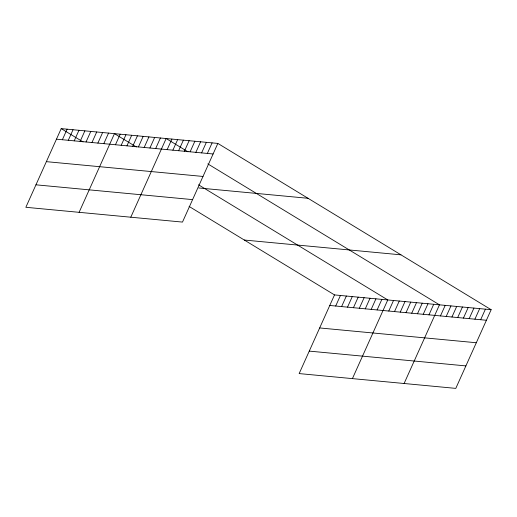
<?xml version="1.0" encoding="UTF-8"?>
<svg xmlns="http://www.w3.org/2000/svg" width="517" height="517" viewBox="0 0 517 517"><rect width="100%" height="100%" fill="white"/><g stroke="black" fill="none" stroke-linecap="round" stroke-linejoin="round"><path stroke-width="0.78" d="M217.844 143.416L61.206 128.617L25.85 207.291L182.488 222.09L217.844 143.416L491.15 309.709L455.794 388.383L299.156 373.584L334.512 294.91L491.15 309.709M62.376 139.739L67.126 129.179M68.296 140.294L73.039 129.735M74.215 140.857L78.959 130.297M80.129 141.412L84.878 130.853M86.048 141.975L90.792 131.415M91.961 142.53L96.711 131.971M97.881 143.093L102.625 132.533M103.801 143.648L108.544 133.089M79.107 212.319L114.464 133.651L136.326 146.951M115.459 144.754L120.203 134.194M121.204 145.296L125.948 134.737M126.949 145.839L131.693 135.28M132.688 146.382L137.438 135.822M138.433 146.925L143.177 136.365M144.178 147.468L148.922 136.908M149.917 148.011L154.667 137.451M155.662 148.553L160.406 137.994M130.795 217.205L166.151 138.53L188.014 151.836M167.153 149.633L171.896 139.073M172.891 150.176L177.641 139.616M178.636 150.718L183.38 140.159M184.382 151.261L189.125 140.702M190.12 151.804L194.87 141.244M195.865 152.347L200.609 141.787M201.611 152.89L206.354 142.33M207.349 153.433L212.099 142.873M335.688 306.032L340.432 295.472M341.601 306.587L346.351 296.028M347.521 307.15L352.264 296.59M353.441 307.705L358.184 297.146M359.354 308.268L364.104 297.708M365.273 308.823L370.017 298.264M371.193 309.386L375.937 298.826M377.106 309.942L381.856 299.382M352.413 378.612L387.769 299.944L198.502 184.782M388.771 311.047L393.515 300.487M394.51 311.589L399.26 301.03M400.255 312.132L404.998 301.573M406 312.675L410.744 302.115M411.739 313.218L416.489 302.658M417.484 313.761L422.227 303.201M423.229 314.304L427.973 303.744M428.974 314.847L433.718 304.287M404.107 383.498L439.463 304.83L207.834 163.895M440.458 315.932L445.202 305.373M446.203 316.475L450.947 305.915M451.942 317.018L456.692 306.458M457.687 317.554L462.431 306.995M463.432 318.097L468.176 307.537M469.178 318.64L473.921 308.08M474.916 319.183L479.666 308.623M480.661 319.726L485.405 309.166M56.463 139.176L213.094 153.976M46.362 161.653L202.994 176.452M198.735 187.968L308.035 198.295M35.951 184.815L192.589 199.614M244.321 240.037L400.959 254.836M329.768 305.469L486.407 320.269M319.668 327.946L476.306 342.745M309.263 351.108L465.895 365.907M61.206 128.617L83.069 141.923M189.086 206.425L334.512 294.91"/></g></svg>
